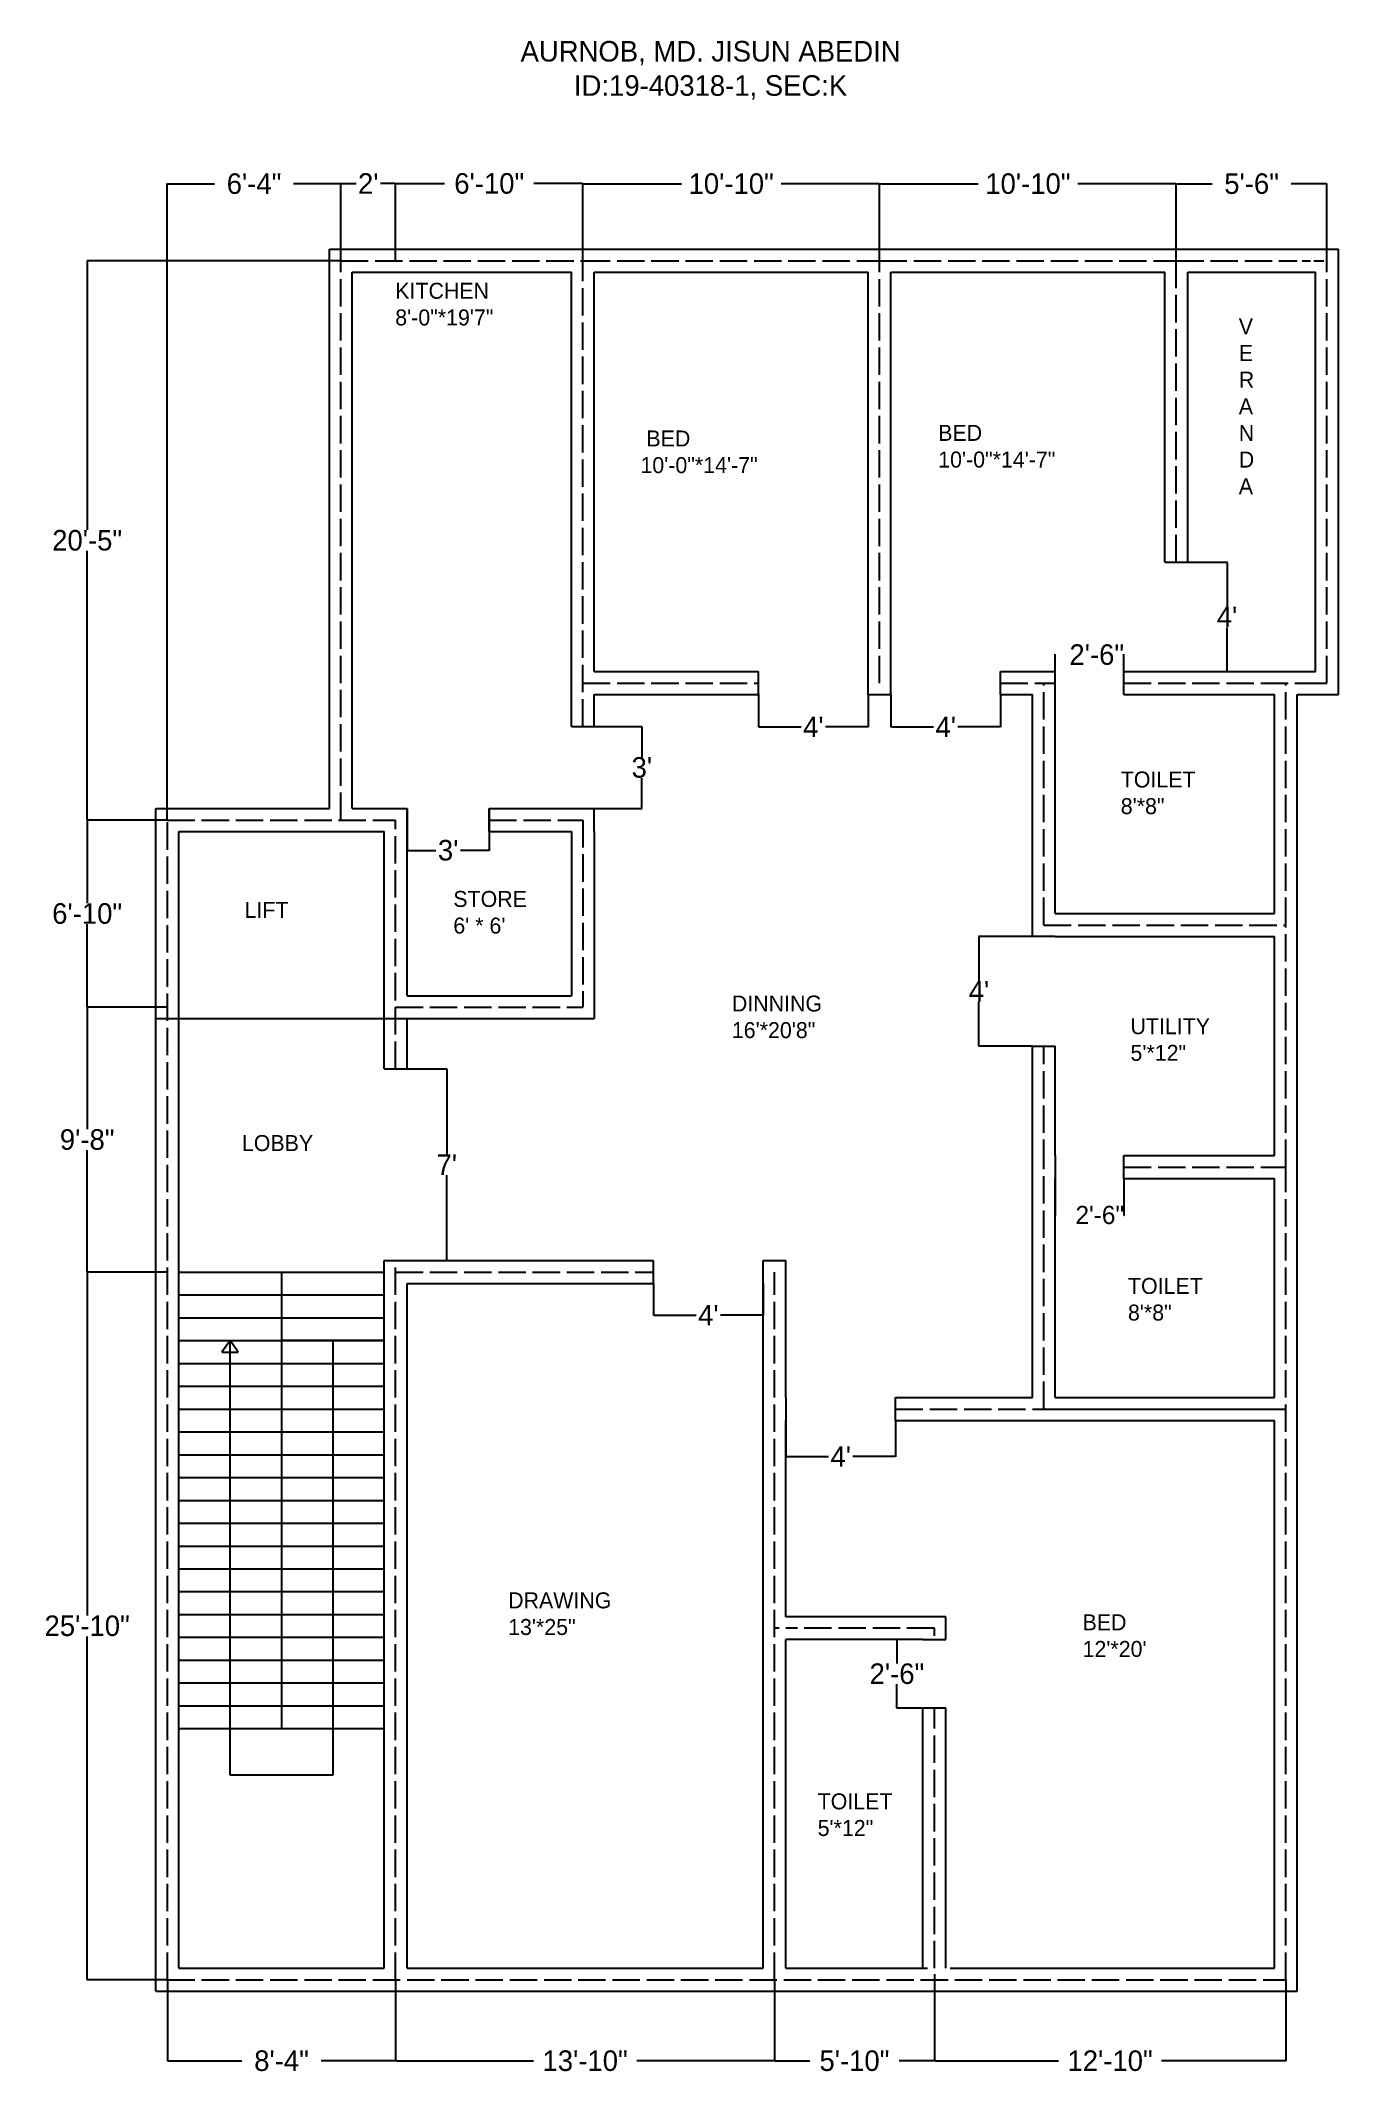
# Model space of a CAD drawing. Header units: inches. Extents: x -92 to 477, y -66 to 824.
import ezdxf

# ---------------------------------------------------------------- set-up
doc = ezdxf.new("R2010")
doc.units = ezdxf.units.IN
doc.header["$MEASUREMENT"] = 0
doc.linetypes.add('ACAD_ISO02W100', pattern=[15, 12, -3])
doc.linetypes.add('ACAD_ISO03W100', pattern=[30, 12, -18])
doc.dimstyles.get("Standard").update_dxf_attribs({"dimtxt": 9, "dimasz": 0.18, "dimexe": 0.18, "dimexo": 0.0625, "dimgap": 0.09, "dimtad": 0, "dimtih": 1, "dimtoh": 1, "dimdec": 0, "dimzin": 0, "dimdsep": 46, "dimlunit": 3, "dimtxsty": 'Standard', "dimcen": 0.09, "dimaunit": 1, "dimadec": 0, "dimazin": 0, "dimtfac": 1, "dimtdec": 0, "dimtofl": 0, "dimtmove": 0, "dimatfit": 3, "dimfxl": 1, "dimtolj": 1, "dimtzin": 0, "dimarcsym": 0})

# ---------------------------------------------------------------- blocks, each defined once
blk = doc.blocks.new('*D12')
at = {"color": 0, "lineweight": -2}
for p, q in [((-36.21, 285.09), (-71.47, 285.09)), ((-71.29, 284.91), (-71.29, 134.68)), ((-71.29, -24.73), (-71.29, 125.5)), ((-36.21, -24.91), (-71.47, -24.91))]:
    blk.add_line(p, q, dxfattribs=at)
at = {"color": 0}
for points in [[(-71.32, 284.91), (-71.26, 284.91), (-71.29, 285.09)], [(-71.32, -24.73), (-71.26, -24.73), (-71.29, -24.91)]]:
    blk.add_solid(points, dxfattribs=at)
at = {"layer": 'Defpoints', "color": 0}
for p in [(-71.29, 285.09), (-36.14, 285.09), (-36.14, -24.91)]:
    blk.add_point(p, dxfattribs=at)
at = {"color": 0, "insert": (-71.29, 130.09), "char_height": 9, "attachment_point": 5}
blk.add_mtext('\\A1;25\'-10"', dxfattribs=at)
blk = doc.blocks.new('*D13')
at = {"color": 0, "lineweight": -2}
for p, q in [((-36.21, 401.09), (-71.47, 401.09)), ((-71.29, 400.91), (-71.29, 347.68)), ((-71.29, 285.27), (-71.29, 338.5)), ((-36.21, 285.09), (-71.47, 285.09))]:
    blk.add_line(p, q, dxfattribs=at)
at = {"color": 0}
for points in [[(-71.32, 400.91), (-71.26, 400.91), (-71.29, 401.09)], [(-71.32, 285.27), (-71.26, 285.27), (-71.29, 285.09)]]:
    blk.add_solid(points, dxfattribs=at)
at = {"layer": 'Defpoints', "color": 0}
for p in [(-71.29, 401.09), (-36.14, 401.09), (-36.14, 285.09)]:
    blk.add_point(p, dxfattribs=at)
at = {"color": 0, "insert": (-71.29, 343.09), "char_height": 9, "attachment_point": 5}
blk.add_mtext('\\A1;9\'-8"', dxfattribs=at)
blk = doc.blocks.new('*D14')
at = {"color": 0, "lineweight": -2}
for p, q in [((-36.21, 483.09), (-71.47, 483.09)), ((-71.29, 482.91), (-71.29, 446.68)), ((-71.29, 401.27), (-71.29, 437.5)), ((-36.21, 401.09), (-71.47, 401.09))]:
    blk.add_line(p, q, dxfattribs=at)
at = {"color": 0}
for points in [[(-71.32, 482.91), (-71.26, 482.91), (-71.29, 483.09)], [(-71.32, 401.27), (-71.26, 401.27), (-71.29, 401.09)]]:
    blk.add_solid(points, dxfattribs=at)
at = {"layer": 'Defpoints', "color": 0}
for p in [(-71.29, 483.09), (-36.14, 483.09), (-36.14, 401.09)]:
    blk.add_point(p, dxfattribs=at)
at = {"color": 0, "insert": (-71.29, 442.09), "char_height": 9, "attachment_point": 5}
blk.add_mtext('\\A1;6\'-10"', dxfattribs=at)
blk = doc.blocks.new('*D15')
at = {"color": 0, "lineweight": -2}
for p, q in [((39.79, 728.09), (-71.47, 728.09)), ((-71.29, 727.91), (-71.29, 610.18)), ((-71.29, 483.27), (-71.29, 601)), ((-36.21, 483.09), (-71.47, 483.09))]:
    blk.add_line(p, q, dxfattribs=at)
at = {"color": 0}
for points in [[(-71.32, 727.91), (-71.26, 727.91), (-71.29, 728.09)], [(-71.32, 483.27), (-71.26, 483.27), (-71.29, 483.09)]]:
    blk.add_solid(points, dxfattribs=at)
at = {"layer": 'Defpoints', "color": 0}
for p in [(-71.29, 728.09), (39.86, 728.09), (-36.14, 483.09)]:
    blk.add_point(p, dxfattribs=at)
at = {"color": 0, "insert": (-71.29, 605.59), "char_height": 9, "attachment_point": 5}
blk.add_mtext('\\A1;20\'-5"', dxfattribs=at)
blk = doc.blocks.new('*D16')
at = {"color": 0, "lineweight": -2}
for p, q in [((299.86, -25.16), (299.86, -60.61)), ((453.86, -24.97), (453.86, -60.61)), ((300.04, -60.43), (354.27, -60.43)), ((453.68, -60.43), (399.45, -60.43))]:
    blk.add_line(p, q, dxfattribs=at)
at = {"color": 0}
for points in [[(300.04, -60.4), (300.04, -60.46), (299.86, -60.43)], [(453.68, -60.4), (453.68, -60.46), (453.86, -60.43)]]:
    blk.add_solid(points, dxfattribs=at)
at = {"layer": 'Defpoints', "color": 0}
for p in [(299.86, -25.1), (453.86, -24.91), (299.86, -60.43)]:
    blk.add_point(p, dxfattribs=at)
at = {"color": 0, "insert": (376.86, -60.43), "char_height": 9, "attachment_point": 5}
blk.add_mtext('\\A1;12\'-10"', dxfattribs=at)
blk = doc.blocks.new('*D17')
at = {"color": 0, "lineweight": -2}
for p, q in [((229.86, -24.97), (229.86, -60.61)), ((299.86, -25.16), (299.86, -60.61)), ((230.04, -60.43), (245.27, -60.43)), ((299.68, -60.43), (284.45, -60.43))]:
    blk.add_line(p, q, dxfattribs=at)
at = {"color": 0}
for points in [[(230.04, -60.4), (230.04, -60.46), (229.86, -60.43)], [(299.68, -60.4), (299.68, -60.46), (299.86, -60.43)]]:
    blk.add_solid(points, dxfattribs=at)
at = {"layer": 'Defpoints', "color": 0}
for p in [(229.86, -24.91), (299.86, -25.1), (229.86, -60.43)]:
    blk.add_point(p, dxfattribs=at)
at = {"color": 0, "insert": (264.86, -60.43), "char_height": 9, "attachment_point": 5}
blk.add_mtext('\\A1;5\'-10"', dxfattribs=at)
blk = doc.blocks.new('*D18')
at = {"color": 0, "lineweight": -2}
for p, q in [((63.86, -24.97), (63.86, -60.61)), ((229.86, -24.97), (229.86, -60.61)), ((64.04, -60.43), (124.27, -60.43)), ((229.68, -60.43), (169.45, -60.43))]:
    blk.add_line(p, q, dxfattribs=at)
at = {"color": 0}
for points in [[(64.04, -60.4), (64.04, -60.46), (63.86, -60.43)], [(229.68, -60.4), (229.68, -60.46), (229.86, -60.43)]]:
    blk.add_solid(points, dxfattribs=at)
at = {"layer": 'Defpoints', "color": 0}
for p in [(63.86, -24.91), (229.86, -24.91), (63.86, -60.43)]:
    blk.add_point(p, dxfattribs=at)
at = {"color": 0, "insert": (146.86, -60.43), "char_height": 9, "attachment_point": 5}
blk.add_mtext('\\A1;13\'-10"', dxfattribs=at)
blk = doc.blocks.new('*D19')
at = {"color": 0, "lineweight": -2}
for p, q in [((-36.14, -24.97), (-36.14, -60.61)), ((63.86, -24.97), (63.86, -60.61)), ((-35.96, -60.43), (-3.48, -60.43)), ((63.68, -60.43), (31.2, -60.43))]:
    blk.add_line(p, q, dxfattribs=at)
at = {"color": 0}
for points in [[(-35.96, -60.4), (-35.96, -60.46), (-36.14, -60.43)], [(63.68, -60.4), (63.68, -60.46), (63.86, -60.43)]]:
    blk.add_solid(points, dxfattribs=at)
at = {"layer": 'Defpoints', "color": 0}
for p in [(-36.14, -24.91), (63.86, -24.91), (-36.14, -60.43)]:
    blk.add_point(p, dxfattribs=at)
at = {"color": 0, "insert": (13.86, -60.43), "char_height": 9, "attachment_point": 5}
blk.add_mtext('\\A1;8\'-4"', dxfattribs=at)
blk = doc.blocks.new('*D20')
at = {"color": 0, "lineweight": -2}
for p, q in [((176.86, 280.03), (176.86, 266.04)), ((224.86, 280.03), (224.86, 266.04)), ((177.04, 266.22), (195.52, 266.22)), ((224.68, 266.22), (206.2, 266.22))]:
    blk.add_line(p, q, dxfattribs=at)
at = {"color": 0}
for points in [[(177.04, 266.25), (177.04, 266.19), (176.86, 266.22)], [(224.68, 266.25), (224.68, 266.19), (224.86, 266.22)]]:
    blk.add_solid(points, dxfattribs=at)
at = {"layer": 'Defpoints', "color": 0}
for p in [(176.86, 280.09), (224.86, 280.09), (224.86, 266.22)]:
    blk.add_point(p, dxfattribs=at)
at = {"color": 0, "insert": (200.86, 266.22), "char_height": 9, "attachment_point": 5}
blk.add_mtext("\\A1;4'", dxfattribs=at)
blk = doc.blocks.new('*D21')
at = {"color": 0, "lineweight": -2}
for p, q in [((234.86, 220.03), (234.86, 204.11)), ((282.86, 220.03), (282.86, 204.11)), ((235.04, 204.29), (253.52, 204.29)), ((282.68, 204.29), (264.2, 204.29))]:
    blk.add_line(p, q, dxfattribs=at)
at = {"color": 0}
for points in [[(235.04, 204.32), (235.04, 204.26), (234.86, 204.29)], [(282.68, 204.32), (282.68, 204.26), (282.86, 204.29)]]:
    blk.add_solid(points, dxfattribs=at)
at = {"layer": 'Defpoints', "color": 0}
for p in [(234.86, 220.09), (282.86, 220.09), (234.86, 204.29)]:
    blk.add_point(p, dxfattribs=at)
at = {"color": 0, "insert": (258.86, 204.29), "char_height": 9, "attachment_point": 5}
blk.add_mtext("\\A1;4'", dxfattribs=at)
blk = doc.blocks.new('*D22')
at = {"color": 0, "lineweight": -2}
for p, q in [((294.79, 124.09), (283.3, 124.09)), ((283.48, 123.91), (283.48, 113.68)), ((283.48, 94.27), (283.48, 104.5)), ((294.79, 94.09), (283.3, 94.09))]:
    blk.add_line(p, q, dxfattribs=at)
at = {"color": 0}
for points in [[(283.45, 123.91), (283.51, 123.91), (283.48, 124.09)], [(283.45, 94.27), (283.51, 94.27), (283.48, 94.09)]]:
    blk.add_solid(points, dxfattribs=at)
at = {"layer": 'Defpoints', "color": 0}
for p in [(283.48, 124.09), (294.86, 124.09), (294.86, 94.09)]:
    blk.add_point(p, dxfattribs=at)
at = {"color": 0, "insert": (283.48, 109.09), "char_height": 9, "attachment_point": 5}
blk.add_mtext('\\A1;2\'-6"', dxfattribs=at)
blk = doc.blocks.new('*D23')
at = {"color": 0, "lineweight": -2}
for p, q in [((352.86, 326.03), (352.86, 309.87)), ((382.86, 326.03), (382.86, 309.87)), ((352.68, 310.05), (352.5, 310.05)), ((383.04, 310.05), (383.22, 310.05))]:
    blk.add_line(p, q, dxfattribs=at)
at = {"color": 0}
for points in [[(352.68, 310.08), (352.68, 310.02), (352.86, 310.05)], [(383.04, 310.08), (383.04, 310.02), (382.86, 310.05)]]:
    blk.add_solid(points, dxfattribs=at)
at = {"layer": 'Defpoints', "color": 0}
for p in [(352.86, 326.09), (382.86, 326.09), (382.86, 310.05)]:
    blk.add_point(p, dxfattribs=at)
at = {"color": 0, "insert": (372.35, 310.05), "char_height": 8, "attachment_point": 5}
blk.add_mtext('\\A1;2\'-6"', dxfattribs=at)
blk = doc.blocks.new('*D24')
at = {"color": 0, "lineweight": -2}
for p, q in [((342.79, 432.09), (319.23, 432.09)), ((319.41, 431.91), (319.41, 412.68)), ((319.41, 384.27), (319.41, 403.5)), ((342.79, 384.09), (319.23, 384.09))]:
    blk.add_line(p, q, dxfattribs=at)
at = {"color": 0}
for points in [[(319.38, 431.91), (319.44, 431.91), (319.41, 432.09)], [(319.38, 384.27), (319.44, 384.27), (319.41, 384.09)]]:
    blk.add_solid(points, dxfattribs=at)
at = {"layer": 'Defpoints', "color": 0}
for p in [(319.41, 432.09), (342.86, 432.09), (342.86, 384.09)]:
    blk.add_point(p, dxfattribs=at)
at = {"color": 0, "insert": (319.41, 408.09), "char_height": 9, "attachment_point": 5}
blk.add_mtext("\\A1;4'", dxfattribs=at)
blk = doc.blocks.new('*D25')
at = {"color": 0, "lineweight": -2}
for p, q in [((352.68, 555.5), (352.5, 555.5)), ((352.86, 548.15), (352.86, 555.68)), ((382.86, 548.15), (382.86, 555.68)), ((383.04, 555.5), (383.22, 555.5))]:
    blk.add_line(p, q, dxfattribs=at)
at = {"color": 0}
for points in [[(352.68, 555.53), (352.68, 555.47), (352.86, 555.5)], [(383.04, 555.53), (383.04, 555.47), (382.86, 555.5)]]:
    blk.add_solid(points, dxfattribs=at)
at = {"layer": 'Defpoints', "color": 0}
for p in [(352.86, 555.5), (352.86, 548.09), (382.86, 548.09)]:
    blk.add_point(p, dxfattribs=at)
at = {"color": 0, "insert": (371.03, 555.5), "char_height": 9, "attachment_point": 5}
blk.add_mtext('\\A1;2\'-6"', dxfattribs=at)
blk = doc.blocks.new('*D26')
at = {"color": 0, "lineweight": -2}
for p, q in [((410.92, 596.09), (428.26, 596.09)), ((428.08, 595.91), (428.08, 576.68)), ((428.08, 548.27), (428.08, 567.5)), ((410.92, 548.09), (428.26, 548.09))]:
    blk.add_line(p, q, dxfattribs=at)
at = {"color": 0}
for points in [[(428.05, 595.91), (428.11, 595.91), (428.08, 596.09)], [(428.05, 548.27), (428.11, 548.27), (428.08, 548.09)]]:
    blk.add_solid(points, dxfattribs=at)
at = {"layer": 'Defpoints', "color": 0}
for p in [(410.86, 596.09), (410.86, 548.09), (428.08, 548.09)]:
    blk.add_point(p, dxfattribs=at)
at = {"color": 0, "insert": (428.08, 572.09), "char_height": 9, "attachment_point": 5}
blk.add_mtext("\\A1;4'", dxfattribs=at)
blk = doc.blocks.new('*D27')
at = {"color": 0, "lineweight": -2}
for p, q in [((280.86, 538.03), (280.86, 523.72)), ((328.86, 538.03), (328.86, 523.72)), ((281.04, 523.9), (299.52, 523.9)), ((328.68, 523.9), (310.2, 523.9))]:
    blk.add_line(p, q, dxfattribs=at)
at = {"color": 0}
for points in [[(281.04, 523.93), (281.04, 523.87), (280.86, 523.9)], [(328.68, 523.93), (328.68, 523.87), (328.86, 523.9)]]:
    blk.add_solid(points, dxfattribs=at)
at = {"layer": 'Defpoints', "color": 0}
for p in [(280.86, 538.09), (328.86, 538.09), (328.86, 523.9)]:
    blk.add_point(p, dxfattribs=at)
at = {"color": 0, "insert": (304.86, 523.9), "char_height": 9, "attachment_point": 5}
blk.add_mtext("\\A1;4'", dxfattribs=at)
blk = doc.blocks.new('*D28')
at = {"color": 0, "lineweight": -2}
for p, q in [((222.86, 538.03), (222.86, 523.72)), ((270.86, 538.03), (270.86, 523.72)), ((223.04, 523.9), (241.52, 523.9)), ((270.68, 523.9), (252.2, 523.9))]:
    blk.add_line(p, q, dxfattribs=at)
at = {"color": 0}
for points in [[(223.04, 523.93), (223.04, 523.87), (222.86, 523.9)], [(270.68, 523.93), (270.68, 523.87), (270.86, 523.9)]]:
    blk.add_solid(points, dxfattribs=at)
at = {"layer": 'Defpoints', "color": 0}
for p in [(222.86, 538.09), (270.86, 538.09), (270.86, 523.9)]:
    blk.add_point(p, dxfattribs=at)
at = {"color": 0, "insert": (246.86, 523.9), "char_height": 9, "attachment_point": 5}
blk.add_mtext("\\A1;4'", dxfattribs=at)
blk = doc.blocks.new('*D29')
at = {"color": 0, "lineweight": -2}
for p, q in [((150.92, 524.09), (171.9, 524.09)), ((171.72, 523.91), (171.72, 510.68)), ((171.72, 488.27), (171.72, 501.5)), ((150.92, 488.09), (171.9, 488.09))]:
    blk.add_line(p, q, dxfattribs=at)
at = {"color": 0}
for points in [[(171.69, 523.91), (171.75, 523.91), (171.72, 524.09)], [(171.69, 488.27), (171.75, 488.27), (171.72, 488.09)]]:
    blk.add_solid(points, dxfattribs=at)
at = {"layer": 'Defpoints', "color": 0}
for p in [(150.86, 524.09), (171.72, 524.09), (150.86, 488.09)]:
    blk.add_point(p, dxfattribs=at)
at = {"color": 0, "insert": (171.72, 506.09), "char_height": 9, "attachment_point": 5}
blk.add_mtext("\\A1;3'", dxfattribs=at)
blk = doc.blocks.new('*D30')
at = {"color": 0, "lineweight": -2}
for p, q in [((68.86, 488.03), (68.86, 469.64)), ((104.86, 488.03), (104.86, 469.64)), ((69.04, 469.82), (81.52, 469.82)), ((104.68, 469.82), (92.2, 469.82))]:
    blk.add_line(p, q, dxfattribs=at)
at = {"color": 0}
for points in [[(69.04, 469.85), (69.04, 469.79), (68.86, 469.82)], [(104.68, 469.85), (104.68, 469.79), (104.86, 469.82)]]:
    blk.add_solid(points, dxfattribs=at)
at = {"layer": 'Defpoints', "color": 0}
for p in [(68.86, 488.09), (104.86, 488.09), (68.86, 469.82)]:
    blk.add_point(p, dxfattribs=at)
at = {"color": 0, "insert": (86.86, 469.82), "char_height": 9, "attachment_point": 5}
blk.add_mtext("\\A1;3'", dxfattribs=at)
blk = doc.blocks.new('*D31')
at = {"color": 0, "lineweight": -2}
for p, q in [((58.92, 374.09), (86.44, 374.09)), ((86.26, 373.91), (86.26, 336.68)), ((86.26, 290.27), (86.26, 327.5)), ((58.92, 290.09), (86.44, 290.09))]:
    blk.add_line(p, q, dxfattribs=at)
at = {"color": 0}
for points in [[(86.23, 373.91), (86.29, 373.91), (86.26, 374.09)], [(86.23, 290.27), (86.29, 290.27), (86.26, 290.09)]]:
    blk.add_solid(points, dxfattribs=at)
at = {"layer": 'Defpoints', "color": 0}
for p in [(58.86, 374.09), (58.86, 290.09), (86.26, 290.09)]:
    blk.add_point(p, dxfattribs=at)
at = {"color": 0, "insert": (86.26, 332.09), "char_height": 9, "attachment_point": 5}
blk.add_mtext("\\A1;7'", dxfattribs=at)
blk = doc.blocks.new('*D32')
at = {"color": 0, "lineweight": -2}
for p, q in [((-36.21, 483.15), (-36.21, 761.99)), ((-36.03, 761.81), (-15.52, 761.81)), ((39.68, 761.81), (19.16, 761.81)), ((39.86, 728.15), (39.86, 761.99))]:
    blk.add_line(p, q, dxfattribs=at)
at = {"color": 0}
for points in [[(-36.03, 761.84), (-36.03, 761.78), (-36.21, 761.81)], [(39.68, 761.84), (39.68, 761.78), (39.86, 761.81)]]:
    blk.add_solid(points, dxfattribs=at)
at = {"layer": 'Defpoints', "color": 0}
for p in [(39.86, 761.81), (39.86, 728.09), (-36.21, 483.09)]:
    blk.add_point(p, dxfattribs=at)
at = {"color": 0, "insert": (1.82, 761.81), "char_height": 9, "attachment_point": 5}
blk.add_mtext('\\A1;6\'-4"', dxfattribs=at)
blk = doc.blocks.new('*D34')
at = {"color": 0, "lineweight": -2}
for p, q in [((145.86, 728.15), (145.86, 761.99)), ((146.04, 761.81), (189.02, 761.81)), ((275.68, 761.81), (232.7, 761.81)), ((275.86, 728.15), (275.86, 761.99))]:
    blk.add_line(p, q, dxfattribs=at)
at = {"color": 0}
for points in [[(146.04, 761.84), (146.04, 761.78), (145.86, 761.81)], [(275.68, 761.84), (275.68, 761.78), (275.86, 761.81)]]:
    blk.add_solid(points, dxfattribs=at)
at = {"layer": 'Defpoints', "color": 0}
for p in [(275.86, 761.81), (145.86, 728.09), (275.86, 728.09)]:
    blk.add_point(p, dxfattribs=at)
at = {"color": 0, "insert": (210.86, 761.81), "char_height": 9, "attachment_point": 5}
blk.add_mtext('\\A1;10\'-10"', dxfattribs=at)
blk = doc.blocks.new('*D35')
at = {"color": 0, "lineweight": -2}
for p, q in [((275.86, 728.15), (275.86, 761.99)), ((276.04, 761.81), (319.02, 761.81)), ((405.68, 761.81), (362.7, 761.81)), ((405.86, 728.15), (405.86, 761.99))]:
    blk.add_line(p, q, dxfattribs=at)
at = {"color": 0}
for points in [[(276.04, 761.84), (276.04, 761.78), (275.86, 761.81)], [(405.68, 761.84), (405.68, 761.78), (405.86, 761.81)]]:
    blk.add_solid(points, dxfattribs=at)
at = {"layer": 'Defpoints', "color": 0}
for p in [(405.86, 761.81), (275.86, 728.09), (405.86, 728.09)]:
    blk.add_point(p, dxfattribs=at)
at = {"color": 0, "insert": (340.86, 761.81), "char_height": 9, "attachment_point": 5}
blk.add_mtext('\\A1;10\'-10"', dxfattribs=at)
blk = doc.blocks.new('*D36')
at = {"color": 0, "lineweight": -2}
for p, q in [((405.86, 728.15), (405.86, 761.99)), ((406.04, 761.81), (421.52, 761.81)), ((471.68, 761.81), (456.2, 761.81)), ((471.86, 728.15), (471.86, 761.99))]:
    blk.add_line(p, q, dxfattribs=at)
at = {"color": 0}
for points in [[(406.04, 761.84), (406.04, 761.78), (405.86, 761.81)], [(471.68, 761.84), (471.68, 761.78), (471.86, 761.81)]]:
    blk.add_solid(points, dxfattribs=at)
at = {"layer": 'Defpoints', "color": 0}
for p in [(471.86, 761.81), (405.86, 728.09), (471.86, 728.09)]:
    blk.add_point(p, dxfattribs=at)
at = {"color": 0, "insert": (438.86, 761.81), "char_height": 9, "attachment_point": 5}
blk.add_mtext('\\A1;5\'-6"', dxfattribs=at)
blk = doc.blocks.new('*D37')
at = {"color": 0, "lineweight": -2}
for p, q in [((39.86, 728.21), (39.86, 762.12)), ((40.04, 761.94), (46.52, 761.94)), ((63.68, 761.94), (57.2, 761.94)), ((63.86, 728.15), (63.86, 762.12))]:
    blk.add_line(p, q, dxfattribs=at)
at = {"color": 0}
for points in [[(40.04, 761.97), (40.04, 761.91), (39.86, 761.94)], [(63.68, 761.97), (63.68, 761.91), (63.86, 761.94)]]:
    blk.add_solid(points, dxfattribs=at)
at = {"layer": 'Defpoints', "color": 0}
for p in [(63.86, 761.94), (39.86, 728.15), (63.86, 728.09)]:
    blk.add_point(p, dxfattribs=at)
at = {"color": 0, "insert": (51.86, 761.94), "char_height": 9, "attachment_point": 5}
blk.add_mtext("\\A1;2'", dxfattribs=at)
blk = doc.blocks.new('*D38')
at = {"color": 0, "lineweight": -2}
for p, q in [((63.86, 728.21), (63.86, 762.08)), ((64.04, 761.9), (85.27, 761.9)), ((145.68, 761.9), (124.45, 761.9)), ((145.86, 728.21), (145.86, 762.08))]:
    blk.add_line(p, q, dxfattribs=at)
at = {"color": 0}
for points in [[(64.04, 761.93), (64.04, 761.87), (63.86, 761.9)], [(145.68, 761.93), (145.68, 761.87), (145.86, 761.9)]]:
    blk.add_solid(points, dxfattribs=at)
at = {"layer": 'Defpoints', "color": 0}
for p in [(145.86, 761.9), (63.86, 728.15), (145.86, 728.15)]:
    blk.add_point(p, dxfattribs=at)
at = {"color": 0, "insert": (104.86, 761.9), "char_height": 9, "attachment_point": 5}
blk.add_mtext('\\A1;6\'-10"', dxfattribs=at)

msp = doc.modelspace()

# ---------------------------------------------------------------- linework, layer by layer
for p, q in [((63.86, 733.09), (63.86, 749.06)), ((34.86, 733.09), (458.86, 733.09)), ((34.86, 488.09), (34.86, 733.09)), ((458.86, 733.09), (476.86, 733.09)), ((476.86, 538.09), (476.86, 733.09)), ((44.86, 723.09), (140.86, 723.09)), ((44.86, 488.09), (44.86, 723.09)), ((140.86, 524.09), (140.86, 723.09)), ((150.86, 548.09), (150.86, 723.09)), ((150.86, 723.09), (270.86, 723.09)), ((270.86, 538.09), (270.86, 723.09)), ((280.86, 538.09), (280.86, 723.09)), ((280.86, 723.09), (400.86, 723.09)), ((400.86, 596.09), (400.86, 723.09)), ((410.86, 596.09), (410.86, 723.09)), ((410.86, 723.09), (458.86, 723.09)), ((458.86, 723.09), (466.86, 723.09)), ((461.08, 728.09), (464.7, 728.09)), ((466.16, 728.09), (470.57, 728.09)), ((466.86, 548.09), (466.86, 723.09)), ((400.86, 596.09), (410.86, 596.09)), ((150.86, 548.09), (222.86, 548.09)), ((222.86, 538.09), (222.86, 548.09)), ((328.86, 548.09), (352.86, 548.09)), ((328.86, 538.09), (328.86, 548.09)), ((352.86, 442.09), (352.86, 548.09)), ((382.86, 538.09), (382.86, 548.09)), ((382.86, 548.09), (400.86, 548.09)), ((400.86, 548.09), (410.86, 548.09)), ((410.86, 548.09), (458.86, 548.09)), ((458.86, 548.09), (466.86, 548.09)), ((150.86, 538.09), (222.86, 538.09)), ((150.86, 524.09), (150.86, 538.09)), ((270.86, 538.09), (280.86, 538.09)), ((328.86, 538.09), (342.86, 538.09)), ((342.86, 432.09), (342.86, 538.09)), ((382.86, 538.09), (448.86, 538.09)), ((448.86, 442.09), (448.86, 538.09)), ((458.86, 543.09), (471.86, 543.09)), ((458.86, 538.09), (476.86, 538.09)), ((458.86, 290.09), (458.86, 538.09)), ((140.86, 524.09), (150.86, 524.09)), ((-41.14, -29.91), (-41.14, 488.09)), ((-41.14, 488.09), (34.86, 488.09)), ((44.86, 488.09), (68.86, 488.09)), ((68.86, 406.09), (68.86, 488.09)), ((104.86, 478.09), (104.86, 488.09)), ((104.86, 488.09), (150.86, 488.09)), ((150.86, 478.09), (150.86, 488.09)), ((-31.14, -19.91), (-31.14, 478.09)), ((-31.14, 478.09), (58.86, 478.09)), ((58.86, 374.09), (58.86, 478.09)), ((104.86, 478.09), (140.86, 478.09)), ((140.86, 478.09), (140.86, 406.09)), ((150.86, 478.09), (150.86, 396.09)), ((352.86, 442.09), (448.86, 442.09)), ((352.86, 432.09), (342.86, 432.09)), ((352.86, 432.09), (448.86, 432.09)), ((448.86, 336.09), (448.86, 432.09)), ((68.86, 406.09), (140.86, 406.09)), ((-41.14, 396.09), (150.86, 396.09)), ((68.86, 374.09), (68.86, 396.09)), ((342.86, 230.09), (342.86, 384.09)), ((342.86, 384.09), (352.86, 384.09)), ((352.86, 336.09), (352.86, 384.09)), ((58.86, 374.09), (68.86, 374.09)), ((352.86, 336.09), (352.86, 326.09)), ((382.86, 336.09), (448.86, 336.09)), ((382.86, 326.09), (382.86, 336.09)), ((352.86, 230.09), (352.86, 326.09)), ((382.86, 326.09), (448.86, 326.09)), ((448.86, 290.09), (448.86, 326.09)), ((-31.14, 280.09), (-31.14, 290.09)), ((-31.14, 285.09), (58.86, 285.09)), ((13.86, 285.09), (13.86, 85.09)), ((58.86, -19.91), (58.86, 290.09)), ((58.86, 290.09), (176.86, 290.09)), ((176.86, 280.09), (176.86, 290.09)), ((224.86, 280.09), (224.86, 290.09)), ((224.86, 290.09), (234.86, 290.09)), ((234.86, 230.09), (234.86, 290.09)), ((448.86, 230.09), (448.86, 290.09)), ((458.86, -29.91), (458.86, 290.09)), ((68.86, -19.91), (68.86, 280.09)), ((68.86, 280.09), (176.86, 280.09)), ((224.86, -19.91), (224.86, 280.09)), ((-31.14, 275.09), (58.86, 275.09)), ((-31.14, 265.09), (58.86, 265.09)), ((-31.14, 255.09), (58.86, 255.09)), ((-31.14, 255.09), (13.86, 255.09)), ((-8.64, 255.09), (-12.23, 250.07)), ((-12.23, 250.07), (-5.18, 250.07)), ((-8.64, 64.67), (-8.64, 255.09)), ((-5.18, 250.07), (-8.64, 255.09)), ((58.86, 255.09), (13.86, 255.09)), ((36.36, 255.09), (36.36, 64.67)), ((-31.14, 245.09), (58.86, 245.09)), ((-31.14, 235.09), (58.86, 235.09)), ((-31.14, 225.09), (58.86, 225.09)), ((234.86, 230.09), (234.86, 220.09)), ((282.86, 230.09), (342.86, 230.09)), ((282.86, 220.09), (282.86, 230.09)), ((352.86, 230.09), (448.86, 230.09)), ((-31.14, 215.09), (58.86, 215.09)), ((234.86, 134.09), (234.86, 220.09)), ((282.86, 220.09), (448.86, 220.09)), ((448.86, -19.91), (448.86, 220.09)), ((-31.14, 205.09), (58.86, 205.09)), ((-31.14, 195.09), (58.86, 195.09)), ((-31.14, 185.09), (58.86, 185.09)), ((-31.14, 175.09), (58.86, 175.09)), ((-31.14, 165.09), (58.86, 165.09)), ((-31.14, 155.09), (58.86, 155.09)), ((-31.14, 145.09), (58.86, 145.09)), ((-31.14, 135.09), (58.86, 135.09)), ((304.86, 134.09), (234.86, 134.09)), ((304.86, 124.09), (304.86, 134.09)), ((-31.14, 125.09), (58.86, 125.09)), ((231.86, 129.09), (229.86, 129.09)), ((299.86, 125.8), (299.86, 129.09)), ((234.86, -19.91), (234.86, 124.09)), ((294.86, 124.09), (234.86, 124.09)), ((294.86, 124.09), (304.86, 124.09)), ((-31.14, 115.09), (58.86, 115.09)), ((-31.14, 105.09), (58.86, 105.09)), ((-31.14, 95.09), (58.86, 95.09)), ((294.86, -19.91), (294.86, 94.09)), ((304.86, 94.09), (294.86, 94.09)), ((304.86, -19.91), (304.86, 94.09)), ((-31.14, 85.09), (58.86, 85.09)), ((36.36, 64.67), (-8.64, 64.67)), ((-31.14, -19.91), (58.86, -19.91)), ((68.86, -19.91), (224.86, -19.91)), ((234.86, -19.91), (296.86, -19.91)), ((299.86, -22.47), (299.86, -25.1)), ((306.86, -19.91), (448.86, -19.91)), ((-41.14, -29.91), (458.86, -29.91))]:
    msp.add_line(p, q)
at = {"linetype": 'ACAD_ISO02W100'}
for p, q in [((39.86, 728.09), (145.86, 728.09)), ((39.86, 483.09), (39.86, 728.09)), ((145.86, 728.09), (275.86, 728.09)), ((145.86, 524.09), (145.86, 728.09)), ((275.86, 728.09), (405.86, 728.09)), ((275.86, 543.09), (275.86, 728.09)), ((405.86, 728.09), (458.86, 728.09)), ((405.86, 596.09), (405.86, 728.09)), ((471.86, 543.09), (471.86, 728.09)), ((145.86, 543.09), (222.86, 543.09)), ((328.86, 543.09), (352.86, 543.09)), ((347.86, 437.09), (347.86, 543.09)), ((382.86, 543.09), (471.86, 543.09)), ((382.86, 543.09), (453.86, 543.09)), ((453.86, 437.09), (453.86, 543.09)), ((-36.14, -24.91), (-36.14, 483.09)), ((-36.14, 483.09), (58.86, 483.09)), ((63.86, 374.09), (63.86, 483.09)), ((104.86, 483.09), (145.86, 483.09)), ((145.86, 483.09), (145.86, 401.09)), ((347.86, 437.09), (453.86, 437.09)), ((453.86, 331.09), (453.86, 437.09)), ((63.86, 401.09), (145.86, 401.09)), ((347.86, 331.09), (347.86, 384.09)), ((347.86, 225.09), (347.86, 331.09)), ((382.86, 331.09), (453.86, 331.09)), ((453.86, 290.09), (453.86, 331.09)), ((63.86, -24.91), (63.86, 290.09)), ((63.86, 285.09), (176.86, 285.09)), ((229.86, -24.91), (229.86, 285.09)), ((453.86, -24.91), (453.86, 290.09)), ((282.86, 225.09), (453.86, 225.09)), ((352.86, 225.09), (453.86, 225.09)), ((299.86, 129.09), (234.86, 129.09)), ((299.86, -19.91), (299.86, 94.09)), ((-36.14, -24.91), (453.86, -24.91))]:
    msp.add_line(p, q, dxfattribs=at)
at = {"linetype": 'ACAD_ISO03W100'}
msp.add_line((-36.14, 483.09), (63.86, 483.09), dxfattribs=at)

# ---------------------------------------------------------------- texts
for s, insert, char_height, width, attachment_point in [('{\\C5;AURNOB, MD. JISUN ABEDIN\\PID:19-40318-1, SEC:K}', (201.84, 824.36), 9, 268.907, 2), ('\\P KITCHEN 8\'-0"*19\'7" ', (63.68, 730.09), 7, 35.5191, 1), ('V\\PE\\PR\\PA\\PN\\PD\\PA', (433.23, 702.85), 7, 7.35, 1), ('\\P \\P BED 10\'-0"*14\'-7" ', (171.11, 677.07), 7, 35.5191, 1), ('BED\\P10\'-0"*14\'-7"', (301.55, 656.19), 7, 73.5, 1), ('TOILET\\P8\'*8"', (381.54, 504.35), 7, 39.2, 1), ('LIFT', (-2.34, 447.23), 7, 24.5, 1), ("STORE\\P6' * 6'", (89.12, 452.02), 7, 41.65, 1), ('DINNING\\P16\'*20\'8"', (211.15, 406.23), 7, 50.225, 1), ('UTILITY\\P5\'*12"', (385.79, 396.29), 7, 44.1, 1), ('LOBBY', (-3.49, 345.1), 7, 34.3, 1), ('TOILET\\P8\'*8"', (384.69, 282.51), 7, 39.2, 1), ('DRAWING\\P13\'*25"', (113.14, 144.78), 7, 49, 1), ("BED\\P12'*20'", (364.8, 135.16), 7, 37.975, 1), ('TOILET\\P5\'*12"', (248.74, 56.73), 7, 39.2, 1)]:
    msp.add_mtext(s, dxfattribs=dict(insert=insert, char_height=char_height, width=width, attachment_point=attachment_point))

# ---------------------------------------------------------------- dimensions: what is measured, and where the dimension line sits
for base, p1, p2, picture, middle in [((39.86, 761.81), (-36.21, 483.09), (39.86, 728.09), '*D32', (1.82, 761.81)), ((63.86, 761.94), (39.86, 728.15), (63.86, 728.09), '*D37', (51.86, 761.94)), ((145.86, 761.9), (63.86, 728.15), (145.86, 728.15), '*D38', (104.86, 761.9)), ((270.86, 523.9), (222.86, 538.09), (270.86, 538.09), '*D28', (246.86, 523.9)), ((328.86, 523.9), (280.86, 538.09), (328.86, 538.09), '*D27', (304.86, 523.9)), ((68.86, 469.82), (104.86, 488.09), (68.86, 488.09), '*D30', (86.86, 469.82)), ((224.86, 266.22), (176.86, 280.09), (224.86, 280.09), '*D20', (200.86, 266.22)), ((234.86, 204.29), (282.86, 220.09), (234.86, 220.09), '*D21', (258.86, 204.29)), ((299.86, -60.43), (453.86, -24.91), (299.86, -25.1), '*D16', (376.86, -60.43))]:
    dim = msp.add_linear_dim(base=base, p1=p1, p2=p2, dimstyle='Standard')
    dim.commit()
    dim.dimension.update_dxf_attribs({"geometry": picture, "text_midpoint": middle})
for base, p1, p2, picture, middle in [((275.86, 761.81), (145.86, 728.09), (275.86, 728.09), '*D34', (210.86, 761.81)), ((405.86, 761.81), (275.86, 728.09), (405.86, 728.09), '*D35', (340.86, 761.81)), ((471.86, 761.81), (405.86, 728.09), (471.86, 728.09), '*D36', (438.86, 761.81)), ((-36.14, -60.43), (63.86, -24.91), (-36.14, -24.91), '*D19', (13.86, -60.43)), ((63.86, -60.43), (229.86, -24.91), (63.86, -24.91), '*D18', (146.86, -60.43)), ((229.86, -60.43), (299.86, -25.1), (229.86, -24.91), '*D17', (264.86, -60.43))]:
    dim = msp.add_linear_dim(base=base, p1=p1, p2=p2, dimstyle='Standard', override={"dimtmove": 1})
    dim.commit()
    dim.dimension.update_dxf_attribs({"geometry": picture, "text_midpoint": middle})
for base, p1, p2, picture, middle in [((-71.29, 728.09), (-36.14, 483.09), (39.86, 728.09), '*D15', (-71.29, 605.59)), ((-71.29, 483.09), (-36.14, 401.09), (-36.14, 483.09), '*D14', (-71.29, 442.09)), ((-71.29, 401.09), (-36.14, 285.09), (-36.14, 401.09), '*D13', (-71.29, 343.09))]:
    dim = msp.add_linear_dim(base=base, p1=p1, p2=p2, angle=90, dimstyle='Standard', override={"dimtmove": 1})
    dim.commit()
    dim.dimension.update_dxf_attribs({"geometry": picture, "text_midpoint": middle})
for base, p1, p2, picture, middle in [((428.08, 548.09), (410.86, 596.09), (410.86, 548.09), '*D26', (428.08, 572.09)), ((171.72, 524.09), (150.86, 488.09), (150.86, 524.09), '*D29', (171.72, 506.09)), ((319.41, 432.09), (342.86, 384.09), (342.86, 432.09), '*D24', (319.41, 408.09)), ((86.26, 290.09), (58.86, 374.09), (58.86, 290.09), '*D31', (86.26, 332.09)), ((283.48, 124.09), (294.86, 94.09), (294.86, 124.09), '*D22', (283.48, 109.09))]:
    dim = msp.add_linear_dim(base=base, p1=p1, p2=p2, angle=90, dimstyle='Standard')
    dim.commit()
    dim.dimension.update_dxf_attribs({"geometry": picture, "text_midpoint": middle})
dim = msp.add_linear_dim(base=(352.86, 555.5), p1=(382.86, 548.09), p2=(352.86, 548.09), dimstyle='Standard')
dim.commit()
dim.dimension.update_dxf_attribs({"geometry": '*D25', "text_midpoint": (371.03, 555.5), "dimtype": 160})
dim = msp.add_linear_dim(base=(382.86, 310.05), p1=(352.86, 326.09), p2=(382.86, 326.09), dimstyle='Standard', override={"dimtxt": 8})
dim.commit()
dim.dimension.update_dxf_attribs({"geometry": '*D23', "text_midpoint": (372.35, 310.05), "dimtype": 160})
dim = msp.add_linear_dim(base=(-71.29, 285.09), p1=(-36.14, -24.91), p2=(-36.14, 285.09), angle=90, dimstyle='Standard')
dim.commit()
dim.dimension.update_dxf_attribs({"geometry": '*D12', "text_midpoint": (-71.29, 130.09), "dimtype": 160})

doc.saveas('drawing.dxf')
